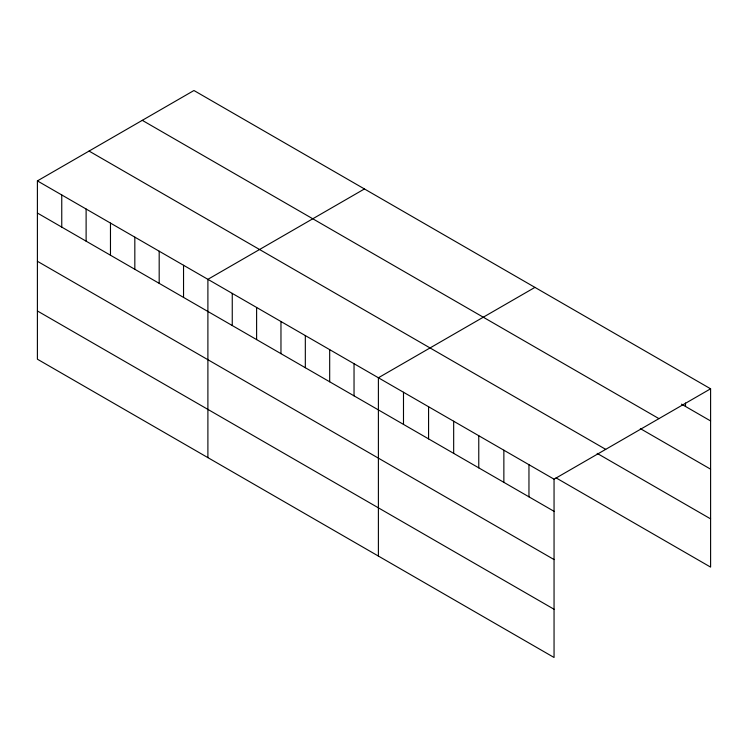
<?xml version="1.0" encoding="UTF-8"?>
<svg xmlns="http://www.w3.org/2000/svg" width="748" height="748" viewBox="0 0 748 748"><rect width="100%" height="100%" fill="white"/><g stroke="black" fill="none" stroke-linecap="round" stroke-linejoin="round"><path stroke-width="1.12" d="M37.4 180.894L554.053 479.188L554.053 657.483L37.4 359.199L37.4 180.894L193.947 90.517L710.6 388.801L710.6 567.106L556.016 477.86M364.444 188.954L207.897 279.331L207.897 457.636M534.942 287.382L378.394 377.768L378.394 556.063M554.053 479.188L710.6 388.801M681.493 404.144L710.6 420.946M142.288 120.344L658.941 418.628M640.335 428.613L710.6 469.174M89.059 151.068L605.712 449.361M597.175 453.382L710.6 518.869M37.4 213.04L554.053 511.323M37.4 261.276L554.053 559.56M37.4 310.962L554.053 609.255M685.505 403.013L685.505 406.454M528.958 464.695L528.958 496.84M503.862 450.212L503.862 482.348M478.767 435.719L478.767 467.865M453.671 421.227L453.671 453.372M428.576 406.744L428.576 438.889M403.49 392.251L403.49 424.397M354.038 363.706L354.038 395.851M329.681 349.643L329.681 381.789M305.324 335.581L305.324 367.726M280.968 321.518L280.968 353.664M256.611 307.456L256.611 339.601M232.254 293.394L232.254 325.539M183.541 265.269L183.541 297.414M159.184 251.206L159.184 283.352M134.827 237.144L134.827 269.289M110.47 223.082L110.47 255.227M86.114 209.019L86.114 241.165M61.757 194.957L61.757 227.102"/></g></svg>
